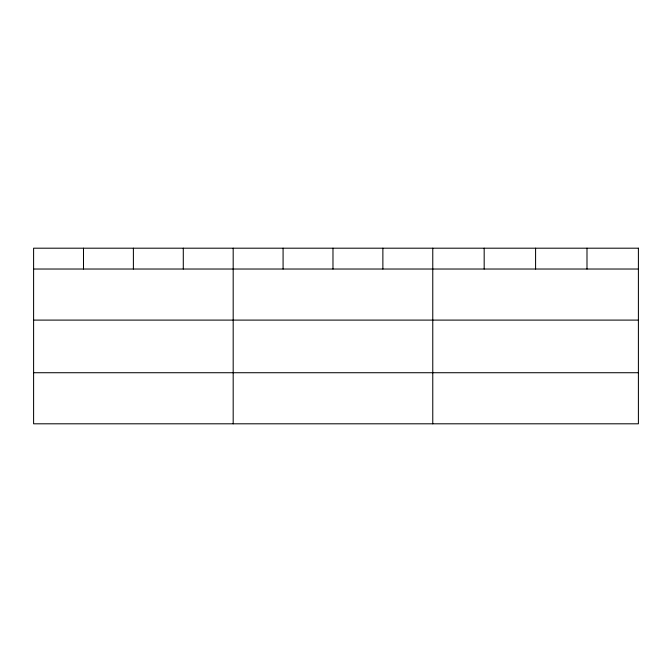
<?xml version="1.0" encoding="UTF-8"?>
<svg xmlns="http://www.w3.org/2000/svg" width="672" height="672" viewBox="0 0 672 672"><rect width="100%" height="100%" fill="white"/><g stroke="black" fill="none" stroke-linecap="round" stroke-linejoin="round"><path stroke-width="1.01" d="M33.6 269.027L638.4 269.027M33.6 320.099L638.4 320.099M33.6 372.725L638.4 372.725M586.992 248.195L586.992 269.027M535.584 248.195L535.584 269.027M484.176 248.195L484.176 269.027M432.768 248.195L432.768 423.805M382.872 248.195L382.872 269.027M332.976 248.195L332.976 269.027M283.08 248.195L283.08 269.027M233.184 248.195L233.184 423.805M183.288 248.195L183.288 269.027M133.392 248.195L133.392 269.027M83.496 248.195L83.496 269.027M638.4 248.195L33.6 248.195L33.6 423.805L638.4 423.805L638.4 248.195"/></g></svg>
